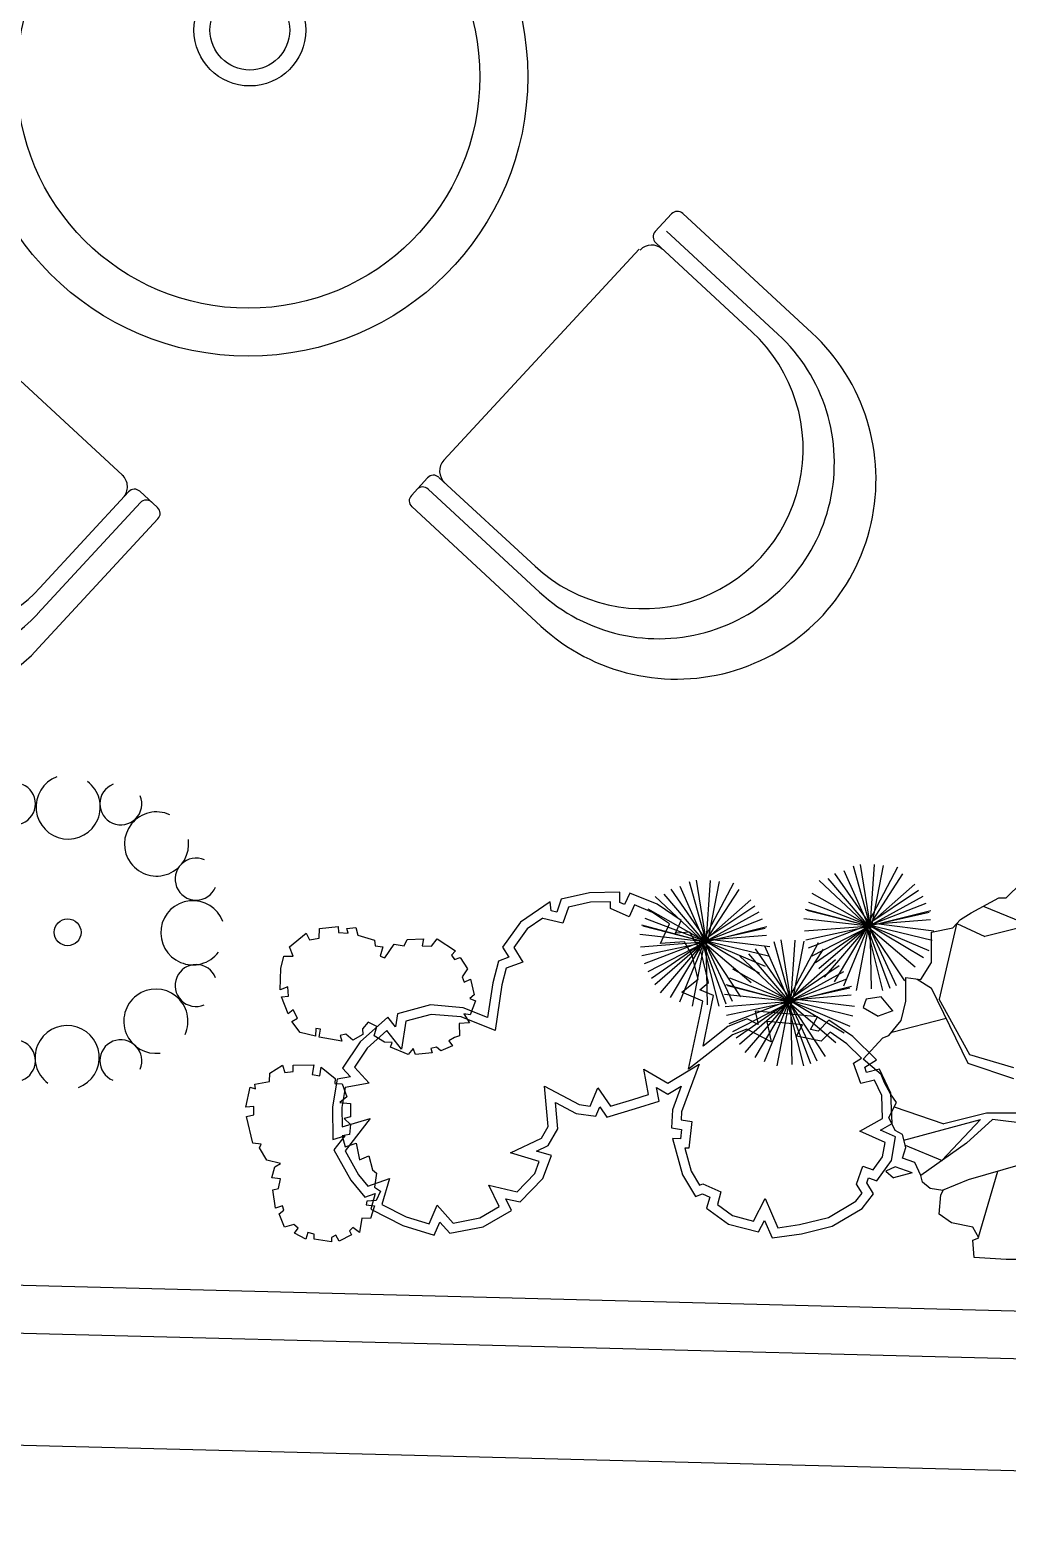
# Model space of a CAD drawing. Header units: millimetres. Extents: x 2680932 to 6187768, y 127588 to 383208.
# Drawn here: x 3075467 to 3076691, y 146375 to 148250 of the extents above; entities that cross this region are included whole.
import ezdxf

# ---------------------------------------------------------------- set-up
doc = ezdxf.new("R2010")
doc.units = ezdxf.units.MM
doc.header["$LTSCALE"] = 20
for name, color, linetype in [('家具内线', 36, 'Continuous'), ('家具外线', 255, 'Continuous'), ('装饰一', 201, 'Continuous'), ('阳台栏杆', 149, 'Continuous')]:
    doc.layers.add(name, color=color, linetype=linetype)

# ---------------------------------------------------------------- blocks, each defined once
blk = doc.blocks.new('MK-JJ-0302')
at = {"layer": '家具内线'}
for p, q in [((-90124.7, 109200.8, -342.9), (-90245.2, 109312.1, -342.9)), ((-90396.3, 108907.1, -342.9), (-90516.7, 109018.4, -342.9)), ((-91016.7, 108879.9, -342.9), (-90905.3, 109000.3, -342.9))]:
    blk.add_line(p, q, dxfattribs=at)
for centre, radius in [((-90755.5, 109520.2, -342.9), 290), ((-90753.5, 109578.6, -342.9), 70), ((-90753.5, 109578.6, -342.9), 50)]:
    blk.add_circle(centre, radius, dxfattribs=at)
for centre, start, end in [((-90260.5, 109053.9, -342.9), 227.246, 47.246), ((-91163.5, 109015.7, -342.9), 137.246, 317.246)]:
    blk.add_arc(centre, 200, start, end, dxfattribs=at)
at = {"layer": '家具外线'}
for p, q in [((-90245.7, 109326.3, -342.9), (-90225.4, 109348.3, -342.9)), ((-90211.2, 109348.8, -342.9), (-90049.5, 109199.3, -342.9)), ((-90092.1, 109197.8, -342.9), (-90231.6, 109326.8, -342.9)), ((-90510.5, 109039.9, -342.9), (-90266.1, 109304.2, -342.9)), ((-91177.5, 109265.7, -342.9), (-90913.2, 109021.3, -342.9)), ((-90551.2, 108995.8, -342.9), (-90530.8, 109017.9, -342.9)), ((-90891.2, 109000.9, -342.9), (-90869.1, 108980.5, -342.9)), ((-90390.8, 108874.8, -342.9), (-90530.3, 109003.7, -342.9)), ((-91019.6, 108847.3, -342.9), (-90890.6, 108986.8, -342.9)), ((-90388.9, 108832.2, -342.9), (-90550.7, 108981.7, -342.9)), ((-90868.6, 108966.4, -342.9), (-91018.1, 108804.7, -342.9))]:
    blk.add_line(p, q, dxfattribs=at)
blk.add_circle((-90755.5, 109520.2, -342.9), 350, dxfattribs=at)
for centre, radius, start, end in [((-90218, 109341.5, -342.9), 10, 47.246, 137.246), ((-90238.4, 109319.5, -342.9), 10, 137.246, 227.246), ((-90250.2, 109289.3, -342.9), 20, 46.6775, 136.6775), ((-90241.4, 109036.3, -342.9), 220, 227.246, 47.246), ((-90219.2, 109015.7, -342.9), 250, 227.246, 47.246), ((-91201.7, 108974.4, -342.9), 250, 137.246, 317.246), ((-91181.1, 108996.6, -342.9), 220, 137.246, 317.246), ((-90495.8, 109026.3, -342.9), 20, 137.246, 227.246), ((-90926.8, 109006.6, -342.9), 20, 317.246, 47.246), ((-90523.5, 109011.1, -342.9), 10, 47.246, 137.246), ((-90898, 108993.6, -342.9), 10, 47.246, 137.246), ((-90537.1, 108996.4, -342.9), 10, 47.246, 137.246), ((-90883.3, 108980, -342.9), 10, 47.246, 137.246), ((-90875.9, 108973.2, -342.9), 10, 317.246, 47.246), ((-90543.9, 108989, -342.9), 10, 137.246, 227.246)]:
    blk.add_arc(centre, radius, start, end, dxfattribs=at)
blk = doc.blocks.new('MK-ZW-0004')
at = {"layer": '家具内线'}
blk.add_circle((-131490.5, 4534.9), 16.8, dxfattribs=at)
at = {"layer": '家具外线'}
for centre, radius, start, end in [((-131483, 4691.6), 40.2, 108.0305, 50.3192), ((-131550, 4698.6), 26.3, 154.0378, 65.0701), ((-131416.8, 4692.7), 26.3, 109.0378, 20.0701), ((-131596, 4651), 40.2, 153.0305, 95.3192), ((-131374.4, 4640.4), 40.2, 63.0305, 5.3192), ((-131648.3, 4608.6), 26.3, 199.0378, 110.0701), ((-131648.3, 4608.6), 26.3, 199.0378, 110.0701), ((-131326.8, 4594.3), 26.3, 64.0378, 335.0701), ((-131647.3, 4542.4), 40.2, 198.0305, 140.3192), ((-131647.3, 4542.4), 40.2, 198.0305, 140.3192), ((-131654.2, 4475.4), 26.3, 244.0378, 155.0701), ((-131606.7, 4429.4), 40.2, 243.0305, 185.3192), ((-131564.3, 4377.1), 26.3, 289.0378, 200.0701)]:
    blk.add_arc(centre, radius, start, end, dxfattribs=at)
blk = doc.blocks.new('MK-ZW-0405')
at = {"layer": '家具内线'}
for p, q in [((-85153.5, -13260.4), (-85100.3, -13451.4)), ((-85131.6, -13256), (-85098.5, -13457.1)), ((-85014.2, -13265), (-85112.4, -13450.9)), ((-85087.3, -13256.6), (-85100.9, -13453.1)), ((-85059.1, -13259.6), (-85096.9, -13453.6)), ((-85666.9, -13309.7), (-85613.7, -13500.7)), ((-85645, -13305.3), (-85611.9, -13506.4)), ((-85600.7, -13305.9), (-85614.3, -13502.4)), ((-85572.5, -13309), (-85610.3, -13502.9)), ((-85260, -13306.6), (-85107.2, -13449.7)), ((-85232.4, -13300), (-85105, -13449.1)), ((-85211.2, -13284.2), (-85096.9, -13449.5)), ((-85182, -13274.6), (-85105.5, -13448.6)), ((-84998.2, -13285.3), (-85102.7, -13447.4)), ((-85773.4, -13355.9), (-85620.6, -13499)), ((-85745.8, -13349.3), (-85618.4, -13498.4)), ((-85724.6, -13333.5), (-85610.3, -13498.8)), ((-85695.4, -13323.9), (-85618.9, -13497.9)), ((-85527.5, -13314.3), (-85625.8, -13500.2)), ((-85511.6, -13334.6), (-85616.1, -13496.7)), ((-85282.4, -13346), (-85102.2, -13447.9)), ((-84960.5, -13317.7), (-85111.3, -13450.9)), ((-84948.1, -13337.1), (-85110.8, -13446.3)), ((-84935.2, -13356), (-85102.2, -13447.9)), ((-86045, -13389.5), (-86061.9, -13439.6)), ((-85975.4, -13374.5), (-86045, -13389.5)), ((-85913.3, -13372.6), (-85975.4, -13374.5)), ((-85913.4, -13393.6), (-85913.3, -13372.6)), ((-85855, -13419.9), (-85913.4, -13393.6)), ((-85837.6, -13383), (-85855, -13419.9)), ((-85781, -13406), (-85837.6, -13383)), ((-85795.8, -13395.3), (-85615.6, -13497.2)), ((-85728.4, -13441.8), (-85781, -13406)), ((-85473.9, -13367), (-85624.6, -13500.2)), ((-85461.5, -13386.4), (-85624.2, -13495.6)), ((-85448.6, -13405.3), (-85615.6, -13497.2)), ((-85303, -13395.9), (-85108.4, -13447.5)), ((-85297.9, -13398.7), (-85103.2, -13448.6)), ((-85292.5, -13374.5), (-85103.2, -13447.4)), ((-84925.2, -13378.3), (-85107.9, -13449.7)), ((-84915.5, -13406.9), (-85103.9, -13449.1)), ((-84909.9, -13401.7), (-85101.5, -13449.6)), ((-84597.3, -13448.2), (-84745.3, -13387.5)), ((-86124.9, -13423.9), (-86174, -13457.9)), ((-86124.6, -13425.7), (-86124.9, -13423.9)), ((-86061.9, -13439.6), (-86124.6, -13425.7)), ((-85816.4, -13445.2), (-85621.8, -13496.8)), ((-85811.3, -13448), (-85616.6, -13497.9)), ((-85805.9, -13423.8), (-85616.6, -13496.7)), ((-85756.1, -13503.8), (-85728.4, -13441.8)), ((-85438.5, -13427.6), (-85621.3, -13499)), ((-85423.2, -13451), (-85614.9, -13498.9)), ((-85307.9, -13425.3), (-85102.7, -13447.9)), ((-85305.7, -13464.4), (-85096.3, -13447.8)), ((-85301.8, -13492), (-85102.7, -13449.6)), ((-85292.9, -13517.1), (-85102.2, -13443.9)), ((-85281.6, -13542.3), (-85105.5, -13451.5)), ((-85271.5, -13562.9), (-85107.2, -13449.1)), ((-85261, -13582.3), (-85105.6, -13447.9)), ((-85103.9, -13446.2), (-85244, -13608.6)), ((-85212.1, -13623.7), (-85106.1, -13446.8)), ((-85182, -13636.6), (-85103.2, -13443.9)), ((-85143.2, -13650.5), (-85103.9, -13447.9)), ((-84933.3, -13548.2), (-85111.4, -13441.8)), ((-85059.8, -13650.6), (-85111.3, -13446.3)), ((-84958.8, -13577.9), (-85111.3, -13448)), ((-84910.7, -13429.4), (-85109.6, -13445.1)), ((-85037.4, -13644), (-85109.6, -13450.9)), ((-84905.3, -13494.3), (-85108, -13444.6)), ((-84914.7, -13526.6), (-85106.8, -13445.1)), ((-84991, -13620.8), (-85106.8, -13446.8)), ((-85017.3, -13635.7), (-85104.4, -13449.6)), ((-85096.1, -13645.8), (-85099.9, -13444.5)), ((-84900.9, -13464.9), (-85080.8, -13442.4)), ((-84829.9, -13442.7), (-84883.7, -13677.4)), ((-84828.1, -13440.7), (-84740.5, -13481.9)), ((-84606.8, -13448.2), (-84740.5, -13481.9)), ((-86174, -13457.9), (-86215.7, -13516)), ((-85821.3, -13474.6), (-85616.1, -13497.2)), ((-85819.1, -13513.7), (-85609.7, -13497.1)), ((-85815.2, -13541.3), (-85616, -13498.9)), ((-85806.2, -13566.5), (-85615.6, -13493.2)), ((-85784.9, -13612.2), (-85620.6, -13498.4)), ((-85774.4, -13631.6), (-85618.9, -13497.2)), ((-85617.3, -13495.5), (-85757.3, -13657.9)), ((-85681.1, -13498.8), (-85756.1, -13503.8)), ((-85725.4, -13673), (-85619.5, -13496.1)), ((-85695.4, -13685.9), (-85616.6, -13493.2)), ((-85656.9, -13541.2), (-85681.1, -13498.8)), ((-85656.6, -13699.8), (-85617.2, -13497.2)), ((-85446.6, -13597.6), (-85624.7, -13491.1)), ((-85573.1, -13699.9), (-85624.7, -13495.6)), ((-85472.2, -13627.2), (-85624.7, -13497.3)), ((-85424.1, -13478.7), (-85623, -13494.4)), ((-85550.8, -13693.3), (-85622.9, -13500.2)), ((-85418.7, -13543.6), (-85621.3, -13493.9)), ((-85428, -13575.9), (-85620.1, -13494.4)), ((-85504.4, -13670.1), (-85620.1, -13496.1)), ((-85530.7, -13685), (-85617.7, -13498.9)), ((-85428.9, -13456.2), (-85617.2, -13498.4)), ((-85609.5, -13695.1), (-85613.2, -13493.8)), ((-85414.3, -13514.2), (-85594.2, -13491.7)), ((-85401.9, -13496.8), (-85348.7, -13687.9)), ((-85380, -13492.5), (-85346.9, -13693.6)), ((-85335.7, -13493.1), (-85349.3, -13689.6)), ((-85307.5, -13496.1), (-85345.3, -13690)), ((-86215.7, -13516), (-86187.8, -13561.9)), ((-85795, -13591.6), (-85618.9, -13500.8)), ((-85639, -13615), (-85656.9, -13541.2)), ((-85508.4, -13543), (-85355.6, -13686.1)), ((-85480.8, -13536.4), (-85353.4, -13685.6)), ((-85459.6, -13520.7), (-85345.3, -13686)), ((-85430.4, -13511), (-85353.9, -13685.1)), ((-85262.5, -13501.4), (-85360.8, -13687.3)), ((-85246.6, -13521.8), (-85351.1, -13683.8)), ((-86239.6, -13580.7), (-86252.9, -13632.6)), ((-86187.8, -13561.9), (-86239.6, -13580.7)), ((-85530.8, -13582.5), (-85350.6, -13684.3)), ((-85208.9, -13554.2), (-85359.6, -13687.3)), ((-85196.5, -13573.6), (-85359.2, -13682.8)), ((-85183.6, -13592.5), (-85350.6, -13684.3)), ((-86252.9, -13632.6), (-86274.6, -13775.9)), ((-85689.9, -13656), (-85639, -13615)), ((-85551.4, -13632.3), (-85356.8, -13683.9)), ((-85546.3, -13635.1), (-85351.6, -13685)), ((-85540.9, -13610.9), (-85351.6, -13683.8)), ((-85173.6, -13614.8), (-85356.3, -13686.1)), ((-85158.2, -13638.2), (-85349.9, -13686)), ((-84953.2, -13615), (-84907.5, -13643.7)), ((-85623.7, -13684.2), (-85689.9, -13656)), ((-85631.2, -13721.4), (-85623.7, -13684.2)), ((-85556.3, -13661.7), (-85351.1, -13684.3)), ((-85554.1, -13700.8), (-85344.7, -13684.3)), ((-85550.2, -13728.4), (-85351.1, -13686)), ((-85541.2, -13753.6), (-85350.6, -13680.3)), ((-85530, -13778.7), (-85353.9, -13687.9)), ((-85519.9, -13799.3), (-85355.6, -13685.6)), ((-85509.4, -13818.8), (-85353.9, -13684.4)), ((-85352.3, -13682.7), (-85492.3, -13845)), ((-85460.4, -13860.1), (-85354.5, -13683.2)), ((-85430.4, -13873.1), (-85351.6, -13680.3)), ((-85391.6, -13886.9), (-85352.3, -13684.4)), ((-85181.6, -13784.7), (-85359.8, -13678.2)), ((-85308.1, -13887), (-85359.7, -13682.8)), ((-85207.2, -13814.4), (-85359.7, -13684.5)), ((-85159.1, -13665.8), (-85358, -13681.6)), ((-85285.8, -13880.5), (-85357.9, -13687.3)), ((-85153.7, -13730.7), (-85356.3, -13681)), ((-85163, -13763), (-85355.2, -13681.5)), ((-85239.4, -13857.3), (-85355.1, -13683.2)), ((-85265.7, -13872.1), (-85352.7, -13686.1)), ((-85163.9, -13643.3), (-85352.2, -13685.5)), ((-85344.5, -13882.2), (-85348.3, -13680.9)), ((-85149.3, -13701.3), (-85329.2, -13678.8)), ((-85112.7, -13677.4), (-85122.3, -13704.3)), ((-85065, -13670.6), (-85112.7, -13677.4)), ((-85029.3, -13713.9), (-85065, -13670.6)), ((-84793, -13879.6), (-84907.5, -13643.7)), ((-84788.2, -13852.6), (-84883.7, -13677.4)), ((-86474.3, -13725.6), (-86553.7, -13747.1)), ((-86381.1, -13733.7), (-86474.3, -13725.6)), ((-86274.6, -13775.9), (-86381.1, -13733.7)), ((-85668.5, -13897.2), (-85631.2, -13721.4)), ((-85122.3, -13704.3), (-85074.6, -13731.3)), ((-85029.3, -13713.9), (-85074.6, -13731.3)), ((-86613.6, -13776.4), (-86674.8, -13831)), ((-86567.5, -13834.5), (-86613.6, -13776.4)), ((-86553.7, -13747.1), (-86567.5, -13834.5)), ((-85486.6, -13771.3), (-85530.5, -13789.4)), ((-85409.9, -13811.6), (-85486.6, -13771.3)), ((-85363.7, -13753.4), (-85423, -13747.8)), ((-85423, -13747.8), (-85409.9, -13811.6)), ((-85312.1, -13758.2), (-85363.7, -13753.4)), ((-85331.1, -13793.3), (-85312.1, -13758.2)), ((-85225.5, -13781.6), (-85253.6, -13809.4)), ((-85172.7, -13817.8), (-85225.5, -13781.6)), ((-85032.4, -13781.1), (-84862, -13737.4)), ((-85530.5, -13789.4), (-85668.5, -13897.2)), ((-85253.6, -13809.4), (-85331.1, -13793.3)), ((-85127, -13862.6), (-85172.7, -13817.8)), ((-86674.8, -13831), (-86714.7, -13891.2)), ((-85152.5, -13878.3), (-85127, -13862.6)), ((-84649.8, -13893.1), (-84788.2, -13852.6)), ((-86714.7, -13891.2), (-86668.8, -13940.8)), ((-85794.3, -13976.8), (-85808.2, -13897.4)), ((-85808.2, -13897.4), (-85733.3, -13941.2)), ((-85733.3, -13941.2), (-85635.8, -13881.4)), ((-85635.8, -13881.4), (-85690.3, -14030.7)), ((-85129.6, -13942.2), (-85152.5, -13878.3)), ((-84649.8, -13926.8), (-84793, -13879.6)), ((-86743.4, -13954), (-86754.4, -14017.2)), ((-86668.8, -13940.8), (-86743.4, -13954)), ((-86108.1, -14077), (-86119.6, -13950)), ((-86119.6, -13950), (-86011.4, -14007.8)), ((-85977.1, -14012.5), (-85953, -13955.5)), ((-85953, -13955.5), (-85912.6, -14013.2)), ((-85086.5, -13931.3), (-85129.6, -13942.2)), ((-85063.8, -13979.3), (-85086.5, -13931.3)), ((-86011.4, -14007.8), (-85977.1, -14012.5)), ((-85912.6, -14013.2), (-85843.1, -13991.9)), ((-85843.1, -13991.9), (-85794.3, -13976.8)), ((-85061.1, -14051), (-85063.8, -13979.3)), ((-85024.5, -14015.2), (-84869.3, -14068.4)), ((-86754.4, -14017.2), (-86753.6, -14078)), ((-86753.6, -14078), (-86665.8, -14051.1)), ((-86665.8, -14051.1), (-86744.1, -14152.6)), ((-85690.3, -14030.7), (-85691.8, -14056.2)), ((-85691.8, -14056.2), (-85658.6, -14061.2)), ((-85658.6, -14061.2), (-85667.8, -14144.4)), ((-85131.9, -14091.7), (-85061.1, -14051)), ((-84994, -14119.8), (-84754.8, -14054.9)), ((-84754.8, -14054.9), (-84875.6, -14183.3)), ((-84735.7, -14034.7), (-84869.3, -14068.4)), ((-84716.6, -14054.9), (-84797.8, -14129)), ((-84573.4, -14034.7), (-84735.7, -14034.7)), ((-84606.8, -14068.4), (-84716.6, -14054.9)), ((-86128.8, -14113.2), (-86108.1, -14077)), ((-85053.2, -14126.4), (-85131.9, -14091.7)), ((-86744.1, -14152.6), (-86702.3, -14227.7)), ((-86225.9, -14159.3), (-86128.8, -14113.2)), ((-85667.8, -14144.4), (-85680, -14144.2)), ((-85680, -14144.2), (-85660.1, -14216.5)), ((-85061, -14171.2), (-85053.2, -14126.4)), ((-84990.4, -14135), (-84874.1, -14183)), ((-84797.8, -14129), (-84940.9, -14230.1)), ((-86136, -14186.6), (-86225.9, -14159.3)), ((-86149.8, -14223.4), (-86136, -14186.6)), ((-85143, -14257.2), (-85123, -14201)), ((-85123, -14201), (-85090.2, -14212)), ((-85090.2, -14212), (-85061, -14171.2)), ((-85022.1, -14203.2), (-85050.7, -14216.7)), ((-84968.8, -14222), (-85022.1, -14203.2)), ((-84630.7, -14196.4), (-84793, -14243.6)), ((-86702.3, -14227.7), (-86672.8, -14263.4)), ((-86672.8, -14263.4), (-86605.3, -14238.9)), ((-86605.3, -14238.9), (-86629, -14320.5)), ((-86205.6, -14280.7), (-86149.8, -14223.4)), ((-85660.1, -14216.5), (-85634.4, -14260.1)), ((-85050.7, -14216.7), (-85026.8, -14236.9)), ((-84968.8, -14222), (-85026.8, -14236.9)), ((-84793, -14243.6), (-84874.1, -14277.3)), ((-84760.9, -14423.3), (-84700.3, -14216.7)), ((-86261.5, -14327.5), (-86293.8, -14260.7)), ((-86293.8, -14260.7), (-86205.6, -14280.7)), ((-85634.4, -14260.1), (-85623.9, -14256.2)), ((-85623.9, -14256.2), (-85567, -14281.3)), ((-85567, -14281.3), (-85578.4, -14320.8)), ((-85144.7, -14310.6), (-85124.8, -14285.4)), ((-85124.8, -14285.4), (-85143, -14257.2)), ((-86629, -14320.5), (-86552.7, -14359.5)), ((-86481.1, -14381.1), (-86455.3, -14322.5)), ((-86455.3, -14322.5), (-86405.2, -14378.9)), ((-86322.4, -14362.7), (-86261.5, -14327.5)), ((-85578.4, -14320.8), (-85530.9, -14355.3)), ((-85464.8, -14372.6), (-85428.7, -14301.6)), ((-85428.7, -14301.6), (-85389.2, -14393.4)), ((-85230.6, -14361.1), (-85144.7, -14310.6)), ((-86552.7, -14359.5), (-86481.1, -14381.1)), ((-86405.2, -14378.9), (-86322.4, -14362.7)), ((-85530.9, -14355.3), (-85464.8, -14372.6)), ((-85389.2, -14393.4), (-85320.8, -14383.9)), ((-85320.8, -14383.9), (-85230.6, -14361.1))]:
    blk.add_line(p, q, dxfattribs=at)
at = {"layer": '家具外线'}
for p, q in [((-85978.9, -13345.4), (-86067.4, -13364.4)), ((-85884, -13342.5), (-85978.9, -13345.4)), ((-85884.1, -13374.7), (-85884, -13342.5)), ((-85852.3, -13345.5), (-85869.2, -13381.4)), ((-85767.2, -13380.1), (-85852.3, -13345.5)), ((-84673.7, -13360.6), (-84625.9, -13313.4)), ((-86102.3, -13372.8), (-86194.8, -13436.7)), ((-86098.4, -13401.6), (-86102.3, -13372.8)), ((-86081.2, -13405.4), (-86098.4, -13401.6)), ((-86067.4, -13364.4), (-86081.2, -13405.4)), ((-85869.2, -13381.4), (-85884.1, -13374.7)), ((-85691.8, -13431.4), (-85767.2, -13380.1)), ((-84783.4, -13407.7), (-84697.5, -13360.6)), ((-84697.5, -13360.6), (-84673.7, -13360.6)), ((-86824.2, -13456.5), (-86765.6, -13450)), ((-86765.6, -13450), (-86764.9, -13468.9)), ((-86194.8, -13436.7), (-86250.8, -13514.7)), ((-85709.7, -13471.4), (-85691.8, -13431.4)), ((-84840.7, -13454.9), (-84816.8, -13428)), ((-84816.8, -13428), (-84783.4, -13407.7)), ((-86917.9, -13514), (-86865.5, -13471.4)), ((-86865.5, -13471.4), (-86856, -13492)), ((-86856, -13492), (-86825, -13486.4)), ((-86825, -13486.4), (-86824.2, -13456.5)), ((-86764.9, -13468.9), (-86734.3, -13470.9)), ((-86738.6, -13456.4), (-86710.3, -13453.9)), ((-86734.3, -13470.9), (-86738.6, -13456.4)), ((-86710.3, -13453.9), (-86704.2, -13477.4)), ((-86704.2, -13477.4), (-86651.7, -13492.7)), ((-86651.7, -13492.7), (-86649.6, -13511.3)), ((-86559.3, -13511.1), (-86549.7, -13491.4)), ((-86549.7, -13491.4), (-86498.7, -13489.1)), ((-86498.7, -13489.1), (-86502.3, -13510.4)), ((-86473.6, -13511.8), (-86456, -13488.5)), ((-86456, -13488.5), (-86398.5, -13526.9)), ((-85664.8, -13468.5), (-85709.7, -13471.4)), ((-85629.5, -13530.3), (-85664.8, -13468.5)), ((-84907.5, -13468.4), (-84840.7, -13454.9)), ((-84907.5, -13502.1), (-84907.5, -13468.4)), ((-86945.2, -13581.9), (-86935.9, -13543.6)), ((-86935.9, -13543.6), (-86907.1, -13543.2)), ((-86907.1, -13543.2), (-86917.9, -13514)), ((-86649.6, -13511.3), (-86626, -13514.3)), ((-86626, -13514.3), (-86633.7, -13543.3)), ((-86633.7, -13543.3), (-86619.3, -13548.8)), ((-86619.3, -13548.8), (-86589.9, -13505.2)), ((-86589.9, -13505.2), (-86559.3, -13511.1)), ((-86502.3, -13510.4), (-86473.6, -13511.8)), ((-86398.5, -13526.9), (-86411, -13539.7)), ((-86411, -13539.7), (-86401.7, -13553.4)), ((-86401.7, -13553.4), (-86383.2, -13547.4)), ((-86383.2, -13547.4), (-86361, -13582.9)), ((-86231.3, -13546.7), (-86264, -13558.5)), ((-86250.8, -13514.7), (-86231.3, -13546.7)), ((-85606.3, -13626.1), (-85629.5, -13530.3)), ((-84907.5, -13562.8), (-84907.5, -13502.1)), ((-86947.2, -13648.5), (-86945.2, -13581.9)), ((-86361, -13582.9), (-86377.4, -13607.9)), ((-86264, -13558.5), (-86281.5, -13626.7)), ((-84940.9, -13616.7), (-84907.5, -13562.8)), ((-86923.2, -13639.6), (-86947.2, -13648.5)), ((-86921.7, -13668.4), (-86923.2, -13639.6)), ((-86377.4, -13607.9), (-86371.3, -13625)), ((-86371.3, -13625), (-86351.3, -13615.5)), ((-86351.3, -13615.5), (-86339.7, -13664.2)), ((-86281.5, -13626.7), (-86298, -13735.2)), ((-85633.7, -13648.2), (-85606.3, -13626.1)), ((-84988.7, -13684.1), (-84988.7, -13610)), ((-84988.7, -13610), (-84940.9, -13616.7)), ((-86942.9, -13670.4), (-86921.7, -13668.4)), ((-86922.6, -13724.2), (-86942.9, -13670.4)), ((-86339.7, -13664.2), (-86353.4, -13675.4)), ((-86353.4, -13675.4), (-86336.1, -13683.3)), ((-86336.1, -13683.3), (-86352.2, -13727.1)), ((-85590.3, -13666.7), (-85633.7, -13648.2)), ((-85602.6, -13727.4), (-85590.3, -13666.7)), ((-85003, -13744.8), (-84988.7, -13684.1)), ((-86906.8, -13710.9), (-86922.6, -13724.2)), ((-86893.1, -13737.2), (-86906.8, -13710.9)), ((-86610, -13734), (-86697, -13811.7)), ((-86586, -13764.2), (-86610, -13734)), ((-86579.6, -13723.8), (-86586, -13764.2)), ((-86476.9, -13696), (-86579.6, -13723.8)), ((-86374.3, -13705), (-86476.9, -13696)), ((-86298, -13735.2), (-86374.3, -13705)), ((-86352.2, -13727.1), (-86371.8, -13724)), ((-86371.8, -13724), (-86354.1, -13752)), ((-85623.3, -13824.8), (-85602.6, -13727.4)), ((-85361, -13724.3), (-85459.6, -13715.1)), ((-85459.6, -13715.1), (-85451, -13757)), ((-85265.3, -13733.3), (-85361, -13724.3)), ((-85286.7, -13772.7), (-85265.3, -13733.3)), ((-86910.8, -13748.2), (-86893.1, -13737.2)), ((-86885.1, -13782.4), (-86910.8, -13748.2)), ((-86835.7, -13769.8), (-86836.6, -13793.9)), ((-86820.8, -13771.8), (-86835.7, -13769.8)), ((-86825, -13797.2), (-86820.8, -13771.8)), ((-86671.3, -13750.3), (-86689.5, -13770.8)), ((-86689.5, -13770.8), (-86688.7, -13788)), ((-86644.2, -13763.8), (-86671.3, -13750.3)), ((-86652.9, -13792.8), (-86644.2, -13763.8)), ((-86354.1, -13752), (-86387, -13754.1)), ((-86387, -13754.1), (-86385.8, -13792.2)), ((-85545.3, -13763.9), (-85623.3, -13824.8)), ((-85485.1, -13739), (-85545.3, -13763.9)), ((-85451, -13757), (-85485.1, -13739)), ((-85263, -13777.6), (-85286.7, -13772.7)), ((-85228.9, -13743.8), (-85263, -13777.6)), ((-85154, -13795.1), (-85228.9, -13743.8)), ((-85041.2, -13792), (-85003, -13744.8)), ((-86836.6, -13793.9), (-86885.1, -13782.4)), ((-86754.1, -13808.9), (-86825, -13797.2)), ((-86742.2, -13787.5), (-86759.5, -13791.3)), ((-86759.5, -13791.3), (-86754.1, -13808.9)), ((-86697, -13811.7), (-86751.8, -13894.2)), ((-86719.5, -13806.3), (-86742.2, -13787.5)), ((-86688.7, -13788), (-86719.5, -13806.3)), ((-86621.1, -13812.4), (-86652.9, -13792.8)), ((-86596.8, -13813.8), (-86621.1, -13812.4)), ((-86601.9, -13827.7), (-86596.8, -13813.8)), ((-86546.3, -13851.2), (-86601.9, -13827.7)), ((-86458, -13828.2), (-86475.7, -13832.5)), ((-86444, -13839.5), (-86458, -13828.2)), ((-86407.3, -13823.5), (-86444, -13839.5)), ((-86401.4, -13797.4), (-86419.7, -13808.1)), ((-86419.7, -13808.1), (-86407.3, -13823.5)), ((-86385.8, -13792.2), (-86401.4, -13797.4)), ((-85079.9, -13867.9), (-85154, -13795.1)), ((-85122.3, -13866.1), (-85060.2, -13798.7)), ((-85060.2, -13798.7), (-85041.2, -13792)), ((-86530.5, -13832.5), (-86546.3, -13851.2)), ((-86523.3, -13850.9), (-86530.5, -13832.5)), ((-86470.9, -13846.2), (-86523.3, -13850.9)), ((-86475.7, -13832.5), (-86470.9, -13846.2)), ((-85065, -13913.3), (-85122.3, -13866.1)), ((-85117, -13890.8), (-85079.9, -13867.9)), ((-86980.4, -13935.6), (-86980.1, -13909.1)), ((-86980.1, -13909.1), (-86939.6, -13885)), ((-86939.6, -13885), (-86932.9, -13908)), ((-86932.9, -13908), (-86906.5, -13904.1)), ((-86906.5, -13904.1), (-86906.2, -13884.6)), ((-86906.2, -13884.6), (-86842.3, -13883.2)), ((-86842.3, -13883.2), (-86847.6, -13913.8)), ((-86847.6, -13913.8), (-86822.8, -13917.6)), ((-86822.8, -13917.6), (-86818.6, -13891)), ((-86818.6, -13891), (-86775, -13926.7)), ((-86726.6, -13921.4), (-86768.7, -13928.8)), ((-86751.8, -13894.2), (-86726.6, -13921.4)), ((-85111.1, -13907.4), (-85117, -13890.8)), ((-85070.4, -13897.1), (-85111.1, -13907.4)), ((-85034.9, -13972.2), (-85070.4, -13897.1)), ((-85055.5, -13940.3), (-85065, -13913.3)), ((-87055.3, -14016), (-87041.7, -13953.8)), ((-87041.7, -13953.8), (-87024.3, -13958.6)), ((-87026.4, -13943.8), (-86980.4, -13935.6)), ((-87024.3, -13958.6), (-87026.4, -13943.8)), ((-86768.7, -13928.8), (-86783.6, -14014.9)), ((-86775, -13926.7), (-86776, -13941.7)), ((-86776, -13941.7), (-86753.5, -13942.5)), ((-86753.5, -13942.5), (-86738.5, -13983.7)), ((-85761, -13997.1), (-85768.5, -13954.5)), ((-85768.5, -13954.5), (-85733, -13975.3)), ((-85733, -13975.3), (-85692, -13950.1)), ((-85692, -13950.1), (-85719.2, -14024.7)), ((-85036.4, -13974), (-85055.5, -13940.3)), ((-87030, -14014), (-87055.3, -14016)), ((-87030.2, -14040.5), (-87030, -14014)), ((-86783.6, -14014.9), (-86782.3, -14117.4)), ((-86738.5, -13983.7), (-86760.8, -14001.4)), ((-86760.8, -14001.4), (-86726.7, -14004.8)), ((-86726.7, -14004.8), (-86727.4, -14045.8)), ((-86078.1, -14083.5), (-86085.6, -14001.3)), ((-86085.6, -14001.3), (-86020.6, -14036)), ((-85958.9, -14044.5), (-85946.6, -14015.5)), ((-85946.6, -14015.5), (-85924.3, -14047.4)), ((-85834.4, -14019.8), (-85761, -13997.1)), ((-85041.2, -14048.1), (-85017.3, -14000.9)), ((-85017.3, -14000.9), (-85036.4, -13974)), ((-85031.3, -14067.6), (-85034.9, -13972.2)), ((-87053.2, -14044.8), (-87030.2, -14040.5)), ((-87032.6, -14128.5), (-87053.2, -14044.8)), ((-86727.4, -14045.8), (-86746.9, -14051.8)), ((-86746.9, -14051.8), (-86727.1, -14070.6)), ((-86020.6, -14036), (-85958.9, -14044.5)), ((-85924.3, -14047.4), (-85834.4, -14019.8)), ((-85719.2, -14024.7), (-85722.5, -14081.1)), ((-85022.1, -14088.6), (-85041.2, -14048.1)), ((-86782.3, -14117.4), (-86745, -14105.9)), ((-86745, -14105.9), (-86779, -14150)), ((-86730.7, -14101.7), (-86753.6, -14106)), ((-86753.6, -14106), (-86744, -14140.5)), ((-86727.1, -14070.6), (-86730.7, -14101.7)), ((-86108, -14135.6), (-86078.1, -14083.5)), ((-85722.5, -14081.1), (-85690.7, -14085.9)), ((-85690.7, -14085.9), (-85693.9, -14114.8)), ((-85067.3, -14088.3), (-85031.3, -14067.6)), ((-85020.4, -14108.9), (-85067.3, -14088.3)), ((-85033.3, -14182.8), (-85020.4, -14108.9)), ((-84998.2, -14102.1), (-85022.1, -14088.6)), ((-84988.7, -14142.5), (-84998.2, -14102.1)), ((-87007.2, -14131.7), (-87032.6, -14128.5)), ((-87011.6, -14143.3), (-87007.2, -14131.7)), ((-86989.2, -14181.6), (-87011.6, -14143.3)), ((-86779, -14150), (-86726.5, -14244.3)), ((-86744, -14140.5), (-86709.1, -14128.4)), ((-86709.1, -14128.4), (-86699.2, -14180.7)), ((-86145.2, -14153.3), (-86108, -14135.6)), ((-86097.8, -14167.7), (-86145.2, -14153.3)), ((-85693.9, -14114.8), (-85718.5, -14114.4)), ((-85718.5, -14114.4), (-85687.2, -14228)), ((-84998.2, -14176.2), (-84988.7, -14142.5)), ((-86945.9, -14192.5), (-86989.2, -14181.6)), ((-86973, -14237.2), (-86964.3, -14202.5)), ((-86964.3, -14202.5), (-86945.9, -14192.5)), ((-86699.2, -14180.7), (-86669.5, -14168.9)), ((-86669.5, -14168.9), (-86657.9, -14212.4)), ((-86124.5, -14239.4), (-86097.8, -14167.7)), ((-85079, -14246.6), (-85033.3, -14182.8)), ((-84960, -14189.7), (-84998.2, -14176.2)), ((-84940.9, -14230.1), (-84960, -14189.7)), ((-86946, -14240.9), (-86973, -14237.2)), ((-86952.5, -14270.3), (-86946, -14240.9)), ((-86726.5, -14244.3), (-86682.1, -14297.9)), ((-86657.9, -14212.4), (-86645.7, -14222.5)), ((-86645.7, -14222.5), (-86651.5, -14266.9)), ((-86196.1, -14312.8), (-86124.5, -14239.4)), ((-85687.2, -14228), (-85647.2, -14296)), ((-85110.7, -14253.4), (-85105.1, -14237.8)), ((-85105.1, -14237.8), (-85079, -14246.6)), ((-84936.2, -14250.4), (-84940.9, -14230.1)), ((-84912.3, -14270.6), (-84936.2, -14250.4)), ((-86970.3, -14275.1), (-86952.5, -14270.3)), ((-86962, -14332.7), (-86970.3, -14275.1)), ((-86682.1, -14297.9), (-86649.4, -14286)), ((-86649.4, -14286), (-86663.8, -14335.6)), ((-86651.5, -14266.9), (-86633.5, -14278.9)), ((-86633.5, -14278.9), (-86646.9, -14307.9)), ((-85647.2, -14296), (-85624.9, -14287.7)), ((-85624.9, -14287.7), (-85602.2, -14297.7)), ((-85125.1, -14333), (-85089, -14287)), ((-85089, -14287), (-85110.7, -14253.4)), ((-84872.3, -14276.9), (-84912.3, -14270.6)), ((-84883.7, -14351.5), (-84878.9, -14290.8)), ((-84872.3, -14276.9), (-84878.9, -14290.8)), ((-86940.1, -14324.8), (-86962, -14332.7)), ((-86950.8, -14349.7), (-86935.4, -14338.6)), ((-86935.4, -14338.6), (-86940.1, -14324.8)), ((-86675.6, -14310.4), (-86678.3, -14322.1)), ((-86678.3, -14322.1), (-86652.4, -14325.1)), ((-86646.9, -14307.9), (-86675.6, -14310.4)), ((-86652.4, -14325.1), (-86664.6, -14364.4)), ((-86663.8, -14335.6), (-86563.6, -14386.7)), ((-86312, -14390.4), (-86223.4, -14339.2)), ((-86223.4, -14339.2), (-86241.1, -14302.6)), ((-86241.1, -14302.6), (-86196.1, -14312.8)), ((-85602.2, -14297.7), (-85612.2, -14332.4)), ((-85612.2, -14332.4), (-85543.6, -14382.1)), ((-85219.4, -14388.4), (-85125.1, -14333)), ((-86934.2, -14391.5), (-86950.8, -14349.7)), ((-86905, -14383.7), (-86934.2, -14391.5)), ((-86891, -14395), (-86905, -14383.7)), ((-86691.6, -14363.1), (-86698.6, -14408)), ((-86664.6, -14364.4), (-86691.6, -14363.1)), ((-86563.6, -14386.7), (-86464.7, -14416.5)), ((-86464.7, -14416.5), (-86446.9, -14375.9)), ((-86446.9, -14375.9), (-86415.9, -14410.8)), ((-86415.9, -14410.8), (-86312, -14390.4)), ((-85543.6, -14382.1), (-85449.5, -14406.9)), ((-85449.5, -14406.9), (-85430.9, -14370.4)), ((-85430.9, -14370.4), (-85407.3, -14425.4)), ((-85315.2, -14412.6), (-85219.4, -14388.4)), ((-84845.5, -14378.4), (-84883.7, -14351.5)), ((-84778.7, -14391.9), (-84845.5, -14378.4)), ((-86902.3, -14410.7), (-86891, -14395)), ((-86866.9, -14429.8), (-86902.3, -14410.7)), ((-86860.3, -14408.9), (-86866.9, -14429.8)), ((-86840.7, -14413.4), (-86860.3, -14408.9)), ((-86840.5, -14429.4), (-86840.7, -14413.4)), ((-86786.7, -14438), (-86840.5, -14429.4)), ((-86786.4, -14424.2), (-86786.7, -14438)), ((-86773.2, -14416.6), (-86786.4, -14424.2)), ((-86762.2, -14435.3), (-86773.2, -14416.6)), ((-86723.8, -14415.3), (-86762.2, -14435.3)), ((-86720, -14393.3), (-86730.2, -14403.2)), ((-86730.2, -14403.2), (-86723.8, -14415.3)), ((-86698.6, -14408), (-86720, -14393.3)), ((-85407.3, -14425.4), (-85315.2, -14412.6)), ((-84759.6, -14425.6), (-84778.7, -14391.9)), ((-84778.7, -14432.4), (-84759.6, -14425.6)), ((-84773.9, -14486.3), (-84778.7, -14432.4)), ((-84673.7, -14493), (-84773.9, -14486.3)), ((-84640.3, -14493), (-84673.7, -14493))]:
    blk.add_line(p, q, dxfattribs=at)

msp = doc.modelspace()

# ---------------------------------------------------------------- linework, layer by layer
at = {"layer": '装饰一'}
msp.add_lwpolyline([(3118231.1, 178931.4), (3117643.3, 206439.7, 0.419225), (3115670.7, 208297.7), (3089596.4, 207294.9, 0.18894), (3088727.1, 206915.1), (3064854.6, 183042.6, 0.195167), (3064474, 182142.1), (3063986.7, 148354.4, 0.410933), (3065545.5, 146731.8), (3093211.2, 146022.4, 0.455994), (3095453.1, 148473.9), (3095085.3, 151661.3, -0.433344), (3116431.7, 176993.5, 0.405051)], format="xyb", close=True, dxfattribs=at)
at = {"layer": '阳台栏杆'}
for points in [[(3111704.2, 176383.4, -0.052457), (3116424.3, 177133.3, 0.405051), (3118091.1, 178928.5), (3117503.3, 206436.7, 0.419225), (3115676.1, 208157.8), (3089601.8, 207155, 0.18894), (3088826.1, 206816.1), (3064953.6, 182943.6, 0.195167), (3064614, 182140), (3064126.7, 148352.3, 0.410933), (3065549.1, 146871.8), (3093214.8, 146162.4, 0.455994), (3095314, 148457.8), (3094946.3, 151645.1, -0.027241), (3094789.4, 154127, -0.027241)], [(3111704.2, 176445.5, -0.052281), (3116421.1, 177193.2, 0.405051), (3118031.1, 178927.2), (3117443.3, 206435.4, 0.419225), (3115678.4, 208097.9), (3089604.1, 207095, 0.18894), (3088868.6, 206773.6), (3064996.1, 182901.1, 0.195167), (3064674, 182139.2), (3064186.7, 148351.5, 0.410933), (3065550.6, 146931.7), (3093216.3, 146222.4, 0.455994), (3095254.4, 148451), (3094886.7, 151638.1, -0.027246), (3094729.4, 154127, -0.027246)]]:
    msp.add_lwpolyline(points, format="xyb", dxfattribs=at)

# ---------------------------------------------------------------- block references
at = {"layer": '家具外线'}
msp.add_blockref('MK-JJ-0302', (3166496.3, 38671.2, 342.9), dxfattribs=at)
at = {"layer": '家具外线', "color": 8, "rotation": 227.528078977497}
msp.add_blockref('MK-ZW-0004', (2983383.4, 53193.4), dxfattribs=at)
at = {"layer": '家具外线', "xscale": 0.3999999999068677, "yscale": 0.4000000000232831, "zscale": 0.4}
msp.add_blockref('MK-ZW-0405', (3110559.7, 152507.2), dxfattribs=at)

doc.saveas('drawing.dxf')
